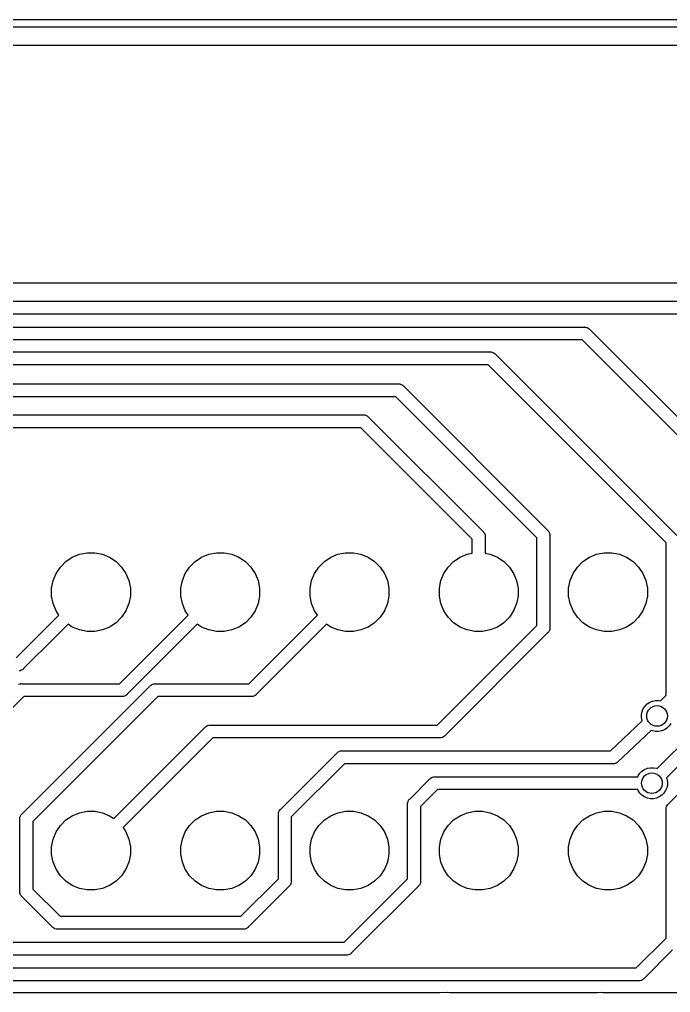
# Model space of a CAD drawing. Extents: x 3.36 to 8.33, y -5.94 to -3.6.
# Drawn here: x 6.825 to 7.321, y -4.341 to -3.599 of the extents above; entities that cross this region are included whole.
import ezdxf

# ---------------------------------------------------------------- set-up
doc = ezdxf.new("R2010")
doc.units = 0
doc.header["$MEASUREMENT"] = 0
doc.layers.add('BLACK', color=7, linetype='CONTINUOUS')

msp = doc.modelspace()

# ---------------------------------------------------------------- linework, layer by layer
at = {"layer": 'BLACK', "linetype": 'CONTINUOUS'}
for p, q in [((3.36629, -3.59941), (8.32663, -3.59941)), ((8.32382, -3.60531), (3.36909, -3.60531)), ((3.38484, -3.61909), (8.30807, -3.61909)), ((7.33757, -3.8002), (4.76283, -3.8002)), ((4.76205, -3.81398), (7.33834, -3.81398)), ((7.33654, -3.82382), (4.76385, -3.82382)), ((4.84079, -3.83366), (7.25566, -3.83366)), ((7.25566, -3.83366), (7.25591, -3.83364)), ((7.25591, -3.83364), (7.25615, -3.83366)), ((7.25615, -3.83366), (7.25615, -3.83366)), ((7.25615, -3.83366), (7.25687, -3.83373)), ((7.25687, -3.83373), (7.2578, -3.83401)), ((7.2578, -3.83401), (7.25865, -3.83447)), ((7.25865, -3.83447), (7.2594, -3.83509)), ((7.2594, -3.83509), (7.25956, -3.83527)), ((7.25956, -3.83527), (7.42457, -4.00029)), ((7.25387, -3.8435), (4.84259, -3.8435)), ((7.41634, -4.00598), (7.25387, -3.8435)), ((4.92021, -3.85267), (7.18412, -3.85267)), ((7.18412, -3.85267), (7.18436, -3.85264)), ((7.18436, -3.85264), (7.1846, -3.85267)), ((7.1846, -3.85267), (7.1846, -3.85267)), ((7.1846, -3.85267), (7.18532, -3.85274)), ((7.18532, -3.85274), (7.18625, -3.85302)), ((7.18625, -3.85302), (7.18711, -3.85348)), ((7.18711, -3.85348), (7.18786, -3.85409)), ((7.18786, -3.85409), (7.18801, -3.85428)), ((7.18801, -3.85428), (7.32614, -3.99241)), ((7.18232, -3.86251), (4.92201, -3.86251)), ((7.31791, -3.9981), (7.18232, -3.86251)), ((5.63016, -3.87697), (7.11393, -3.87697)), ((7.11393, -3.87697), (7.11417, -3.87694)), ((7.11417, -3.87694), (7.11441, -3.87697)), ((7.11441, -3.87697), (7.11441, -3.87697)), ((7.11441, -3.87697), (7.11514, -3.87704)), ((7.11514, -3.87704), (7.11607, -3.87732)), ((7.11607, -3.87732), (7.11692, -3.87778)), ((7.11692, -3.87778), (7.11767, -3.87839)), ((7.11767, -3.87839), (7.11782, -3.87858)), ((7.11782, -3.87858), (7.22772, -3.98848)), ((7.11213, -3.88681), (5.63196, -3.88681)), ((7.21949, -3.99416), (7.11213, -3.88681)), ((6.00024, -3.90059), (7.08736, -3.90059)), ((7.08736, -3.90059), (7.0876, -3.90057)), ((7.0876, -3.90057), (7.08784, -3.90059)), ((7.08784, -3.90059), (7.08785, -3.90059)), ((7.08785, -3.90059), (7.08857, -3.90066)), ((7.08857, -3.90066), (7.0895, -3.90094)), ((7.0895, -3.90094), (7.09035, -3.9014)), ((7.09035, -3.9014), (7.0911, -3.90202)), ((7.0911, -3.90202), (7.09125, -3.9022)), ((7.09125, -3.9022), (7.17855, -3.9895)), ((7.08557, -3.91043), (6.00204, -3.91043)), ((7.17032, -3.99519), (7.08557, -3.91043)), ((7.17855, -3.9895), (7.17874, -3.98965)), ((7.17874, -3.98965), (7.17889, -3.98984)), ((7.17889, -3.98984), (7.17935, -3.9904)), ((7.17935, -3.9904), (7.17974, -3.99112)), ((7.17974, -3.99112), (7.17981, -3.99126)), ((7.17981, -3.99126), (7.18009, -3.99218)), ((7.18009, -3.99218), (7.18016, -3.99291)), ((7.18016, -3.99291), (7.18016, -3.99291)), ((7.18016, -3.99291), (7.18019, -3.99315)), ((7.18019, -3.99315), (7.18016, -3.99339)), ((7.18016, -3.99339), (7.18016, -4.00597)), ((7.21949, -4.06095), (7.21949, -3.99416)), ((7.22772, -3.98848), (7.22791, -3.98863)), ((7.22791, -3.98863), (7.22806, -3.98882)), ((7.22806, -3.98882), (7.22852, -3.98938)), ((7.22852, -3.98938), (7.22885, -3.98999)), ((7.22885, -3.98999), (7.22898, -3.99023)), ((7.22898, -3.99023), (7.22926, -3.99116)), ((7.22926, -3.99116), (7.22933, -3.99188)), ((7.22933, -3.99188), (7.22933, -3.99188)), ((7.22933, -3.99188), (7.22935, -3.99213)), ((7.22935, -3.99213), (7.22933, -3.99237)), ((7.22933, -3.99237), (7.22933, -4.06275)), ((7.17032, -4.00597), (7.17032, -3.99519)), ((7.31791, -4.1141), (7.31791, -3.9981)), ((6.86084, -4.01227), (6.86575, -4.00899)), ((6.86575, -4.00899), (6.87121, -4.00673)), ((6.87121, -4.00673), (6.87701, -4.00557)), ((6.87701, -4.00557), (6.88292, -4.00557)), ((6.88292, -4.00557), (6.88872, -4.00673)), ((6.88872, -4.00673), (6.89417, -4.00899)), ((6.89417, -4.00899), (6.89909, -4.01227)), ((6.95927, -4.01227), (6.96418, -4.00899)), ((6.96418, -4.00899), (6.96964, -4.00673)), ((6.96964, -4.00673), (6.97544, -4.00557)), ((6.97544, -4.00557), (6.98134, -4.00557)), ((6.98134, -4.00557), (6.98714, -4.00673)), ((6.98714, -4.00673), (6.9926, -4.00899)), ((6.9926, -4.00899), (6.99751, -4.01227)), ((7.05769, -4.01227), (7.0626, -4.00899)), ((7.0626, -4.00899), (7.06806, -4.00673)), ((7.06806, -4.00673), (7.07386, -4.00557)), ((7.07386, -4.00557), (7.07977, -4.00557)), ((7.07977, -4.00557), (7.08557, -4.00673)), ((7.08557, -4.00673), (7.09103, -4.00899)), ((7.09103, -4.00899), (7.09594, -4.01227)), ((7.15612, -4.01227), (7.16103, -4.00899)), ((7.16103, -4.00899), (7.16649, -4.00673)), ((7.16649, -4.00673), (7.17032, -4.00597)), ((7.18016, -4.00597), (7.18399, -4.00673)), ((7.18399, -4.00673), (7.18945, -4.00899)), ((7.18945, -4.00899), (7.19436, -4.01227)), ((7.25454, -4.01227), (7.25946, -4.00899)), ((7.25946, -4.00899), (7.26491, -4.00673)), ((7.26491, -4.00673), (7.27071, -4.00557)), ((7.27071, -4.00557), (7.27662, -4.00557)), ((7.27662, -4.00557), (7.28242, -4.00673)), ((7.28242, -4.00673), (7.28788, -4.00899)), ((7.28788, -4.00899), (7.29279, -4.01227)), ((6.85338, -4.02136), (6.85666, -4.01645)), ((6.85666, -4.01645), (6.86084, -4.01227)), ((6.89909, -4.01227), (6.90327, -4.01645)), ((6.90327, -4.01645), (6.90655, -4.02136)), ((6.9518, -4.02136), (6.95509, -4.01645)), ((6.95509, -4.01645), (6.95927, -4.01227)), ((6.99751, -4.01227), (7.00169, -4.01645)), ((7.00169, -4.01645), (7.00498, -4.02136)), ((7.05023, -4.02136), (7.05351, -4.01645)), ((7.05351, -4.01645), (7.05769, -4.01227)), ((7.09594, -4.01227), (7.10012, -4.01645)), ((7.10012, -4.01645), (7.1034, -4.02136)), ((7.14865, -4.02136), (7.15194, -4.01645)), ((7.15194, -4.01645), (7.15612, -4.01227)), ((7.19436, -4.01227), (7.19854, -4.01645)), ((7.19854, -4.01645), (7.20183, -4.02136)), ((7.24708, -4.02136), (7.25036, -4.01645)), ((7.25036, -4.01645), (7.25454, -4.01227)), ((7.29279, -4.01227), (7.29697, -4.01645)), ((7.29697, -4.01645), (7.30025, -4.02136)), ((6.85112, -4.02682), (6.85338, -4.02136)), ((6.90655, -4.02136), (6.90881, -4.02682)), ((6.94954, -4.02682), (6.9518, -4.02136)), ((7.00498, -4.02136), (7.00724, -4.02682)), ((7.04797, -4.02682), (7.05023, -4.02136)), ((7.1034, -4.02136), (7.10566, -4.02682)), ((7.14639, -4.02682), (7.14865, -4.02136)), ((7.20183, -4.02136), (7.20409, -4.02682)), ((7.24482, -4.02682), (7.24708, -4.02136)), ((7.30025, -4.02136), (7.30251, -4.02682)), ((6.84996, -4.03262), (6.85112, -4.02682)), ((6.90881, -4.02682), (6.90996, -4.03262)), ((6.94839, -4.03262), (6.94954, -4.02682)), ((7.00724, -4.02682), (7.00839, -4.03262)), ((7.04681, -4.03262), (7.04797, -4.02682)), ((7.10566, -4.02682), (7.10681, -4.03262)), ((7.14524, -4.03262), (7.14639, -4.02682)), ((7.20409, -4.02682), (7.20524, -4.03262)), ((7.24367, -4.03262), (7.24482, -4.02682)), ((7.30251, -4.02682), (7.30367, -4.03262)), ((6.84996, -4.03853), (6.84996, -4.03262)), ((6.85112, -4.04433), (6.84996, -4.03853)), ((6.90996, -4.03853), (6.90881, -4.04433)), ((6.90996, -4.03262), (6.90996, -4.03853)), ((6.94839, -4.03853), (6.94839, -4.03262)), ((6.94954, -4.04433), (6.94839, -4.03853)), ((7.00839, -4.03853), (7.00724, -4.04433)), ((7.00839, -4.03262), (7.00839, -4.03853)), ((7.04681, -4.03853), (7.04681, -4.03262)), ((7.04797, -4.04433), (7.04681, -4.03853)), ((7.10681, -4.03853), (7.10566, -4.04433)), ((7.10681, -4.03262), (7.10681, -4.03853)), ((7.14524, -4.03853), (7.14524, -4.03262)), ((7.14639, -4.04433), (7.14524, -4.03853)), ((7.20524, -4.03853), (7.20409, -4.04433)), ((7.20524, -4.03262), (7.20524, -4.03853)), ((7.24367, -4.03853), (7.24367, -4.03262)), ((7.24482, -4.04433), (7.24367, -4.03853)), ((7.30367, -4.03853), (7.30251, -4.04433)), ((7.30367, -4.03262), (7.30367, -4.03853)), ((6.85338, -4.04979), (6.85112, -4.04433)), ((6.90881, -4.04433), (6.90655, -4.04979)), ((6.9518, -4.04979), (6.94954, -4.04433)), ((7.00724, -4.04433), (7.00498, -4.04979)), ((7.05023, -4.04979), (7.04797, -4.04433)), ((7.10566, -4.04433), (7.1034, -4.04979)), ((7.14865, -4.04979), (7.14639, -4.04433)), ((7.20409, -4.04433), (7.20183, -4.04979)), ((7.24708, -4.04979), (7.24482, -4.04433)), ((7.30251, -4.04433), (7.30025, -4.04979)), ((6.84666, -4.06192), (6.85555, -4.05303)), ((6.85555, -4.05303), (6.85338, -4.04979)), ((6.90169, -4.10531), (6.95397, -4.05303)), ((6.90655, -4.04979), (6.90327, -4.0547)), ((6.95397, -4.05303), (6.9518, -4.04979)), ((7.00498, -4.04979), (7.00169, -4.0547)), ((7.04351, -4.06192), (7.0524, -4.05303)), ((7.0524, -4.05303), (7.05023, -4.04979)), ((7.1034, -4.04979), (7.10012, -4.0547)), ((7.15194, -4.0547), (7.14865, -4.04979)), ((7.20183, -4.04979), (7.19854, -4.0547)), ((7.25036, -4.0547), (7.24708, -4.04979)), ((7.30025, -4.04979), (7.29697, -4.0547)), ((6.86251, -4.05999), (6.85362, -4.06888)), ((6.86575, -4.06216), (6.86251, -4.05999)), ((6.89909, -4.05888), (6.89417, -4.06216)), ((6.90327, -4.0547), (6.89909, -4.05888)), ((6.96093, -4.05999), (6.90738, -4.11355)), ((6.96418, -4.06216), (6.96093, -4.05999)), ((6.99751, -4.05888), (6.9926, -4.06216)), ((7.00169, -4.0547), (6.99751, -4.05888)), ((7.05936, -4.05999), (7.05047, -4.06888)), ((7.0626, -4.06216), (7.05936, -4.05999)), ((7.09594, -4.05888), (7.09103, -4.06216)), ((7.10012, -4.0547), (7.09594, -4.05888)), ((7.14363, -4.13681), (7.21949, -4.06095)), ((7.15612, -4.05888), (7.15194, -4.0547)), ((7.16103, -4.06216), (7.15612, -4.05888)), ((7.19436, -4.05888), (7.18945, -4.06216)), ((7.19854, -4.0547), (7.19436, -4.05888)), ((7.25454, -4.05888), (7.25036, -4.0547)), ((7.25946, -4.06216), (7.25454, -4.05888)), ((7.29279, -4.05888), (7.28788, -4.06216)), ((7.29697, -4.0547), (7.29279, -4.05888)), ((6.82295, -4.08563), (6.84666, -4.06192)), ((6.84666, -4.06192), (6.84666, -4.06192)), ((6.87121, -4.06442), (6.86575, -4.06216)), ((6.87701, -4.06557), (6.87121, -4.06442)), ((6.88292, -4.06557), (6.87701, -4.06557)), ((6.88872, -4.06442), (6.88292, -4.06557)), ((6.89417, -4.06216), (6.88872, -4.06442)), ((6.96964, -4.06442), (6.96418, -4.06216)), ((6.97544, -4.06557), (6.96964, -4.06442)), ((6.98134, -4.06557), (6.97544, -4.06557)), ((6.98714, -4.06442), (6.98134, -4.06557)), ((6.9926, -4.06216), (6.98714, -4.06442)), ((7.00012, -4.10531), (7.04351, -4.06192)), ((7.04351, -4.06192), (7.04351, -4.06192)), ((7.06806, -4.06442), (7.0626, -4.06216)), ((7.07386, -4.06557), (7.06806, -4.06442)), ((7.07977, -4.06557), (7.07386, -4.06557)), ((7.08557, -4.06442), (7.07977, -4.06557)), ((7.09103, -4.06216), (7.08557, -4.06442)), ((7.22772, -4.06664), (7.14932, -4.14504)), ((7.16649, -4.06442), (7.16103, -4.06216)), ((7.17229, -4.06557), (7.16649, -4.06442)), ((7.17819, -4.06557), (7.17229, -4.06557)), ((7.18399, -4.06442), (7.17819, -4.06557)), ((7.18945, -4.06216), (7.18399, -4.06442)), ((7.22791, -4.06649), (7.22772, -4.06664)), ((7.22806, -4.0663), (7.22791, -4.06649)), ((7.22852, -4.06574), (7.22806, -4.0663)), ((7.22806, -4.0663), (7.22806, -4.0663)), ((7.22898, -4.06488), (7.22852, -4.06574)), ((7.22903, -4.06472), (7.22898, -4.06488)), ((7.22926, -4.06396), (7.22903, -4.06472)), ((7.22933, -4.06323), (7.22926, -4.06396)), ((7.22933, -4.06275), (7.22935, -4.06299)), ((7.22935, -4.06299), (7.22933, -4.06323)), ((7.22933, -4.06323), (7.22933, -4.06323)), ((7.26491, -4.06442), (7.25946, -4.06216)), ((7.27071, -4.06557), (7.26491, -4.06442)), ((7.27662, -4.06557), (7.27071, -4.06557)), ((7.28242, -4.06442), (7.27662, -4.06557)), ((7.28788, -4.06216), (7.28242, -4.06442)), ((7.31121, -4.17002), (7.41634, -4.06489)), ((6.85362, -4.06888), (6.82864, -4.09386)), ((6.85362, -4.06888), (6.85362, -4.06888)), ((7.05047, -4.06888), (7.0058, -4.11355)), ((7.05047, -4.06888), (7.05047, -4.06888)), ((7.42457, -4.07058), (7.31816, -4.17698)), ((6.82595, -4.0954), (6.82523, -4.09547)), ((6.82688, -4.09512), (6.82595, -4.0954)), ((6.82774, -4.09466), (6.82688, -4.09512)), ((6.82848, -4.09405), (6.82774, -4.09466)), ((6.82864, -4.09386), (6.82848, -4.09405)), ((6.82488, -4.10567), (6.82581, -4.10539)), ((6.82581, -4.10539), (6.82653, -4.10531)), ((6.82653, -4.10531), (6.82677, -4.10529)), ((6.82653, -4.10531), (6.82653, -4.10531)), ((6.82677, -4.10529), (6.82701, -4.10531)), ((6.82701, -4.10531), (6.90169, -4.10531)), ((6.9263, -4.10599), (6.92689, -4.10567)), ((6.92689, -4.10567), (6.92782, -4.10539)), ((6.92782, -4.10539), (6.92854, -4.10531)), ((6.92854, -4.10531), (6.92878, -4.10529)), ((6.92854, -4.10531), (6.92854, -4.10531)), ((6.92878, -4.10529), (6.92903, -4.10531)), ((6.92903, -4.10531), (7.00012, -4.10531)), ((6.8274, -4.20466), (6.92513, -4.10693)), ((6.92513, -4.10693), (6.92529, -4.10674)), ((6.92529, -4.10674), (6.92547, -4.10659)), ((6.92547, -4.10659), (6.92604, -4.10612)), ((6.92547, -4.10659), (6.92547, -4.10659)), ((6.92604, -4.10612), (6.9263, -4.10599)), ((6.82881, -4.11516), (6.7372, -4.20676)), ((6.90349, -4.11516), (6.82881, -4.11516)), ((6.93082, -4.11516), (6.83563, -4.21035)), ((6.90373, -4.11518), (6.90349, -4.11516)), ((6.90397, -4.11516), (6.90373, -4.11518)), ((6.90469, -4.11509), (6.90397, -4.11516)), ((6.90397, -4.11516), (6.90397, -4.11516)), ((6.90562, -4.1148), (6.90469, -4.11509)), ((6.90648, -4.11435), (6.90562, -4.1148)), ((6.90722, -4.11373), (6.90648, -4.11435)), ((6.90738, -4.11355), (6.90722, -4.11373)), ((7.00191, -4.11516), (6.93082, -4.11516)), ((7.00215, -4.11518), (7.00191, -4.11516)), ((7.00239, -4.11516), (7.00215, -4.11518)), ((7.0024, -4.11516), (7.00239, -4.11516)), ((7.00312, -4.11509), (7.0024, -4.11516)), ((7.00405, -4.1148), (7.00312, -4.11509)), ((7.0049, -4.11435), (7.00405, -4.1148)), ((7.00565, -4.11373), (7.0049, -4.11435)), ((7.0058, -4.11355), (7.00565, -4.11373)), ((7.30349, -4.12075), (7.30543, -4.11945)), ((7.30543, -4.11945), (7.30758, -4.11856)), ((7.30758, -4.11856), (7.30986, -4.11811)), ((7.30986, -4.11811), (7.31219, -4.11811)), ((7.31219, -4.11811), (7.31362, -4.1184)), ((7.31362, -4.1184), (7.31791, -4.1141)), ((7.31953, -4.19714), (7.39891, -4.11775)), ((7.29921, -4.12876), (7.29967, -4.12648)), ((7.29967, -4.12648), (7.30056, -4.12433)), ((7.30056, -4.12433), (7.30185, -4.12239)), ((7.30185, -4.12239), (7.30349, -4.12075)), ((7.27561, -4.1565), (7.29981, -4.13372)), ((7.29921, -4.13108), (7.29921, -4.12876)), ((7.29967, -4.13337), (7.29921, -4.13108)), ((7.29981, -4.13372), (7.29967, -4.13337)), ((7.32149, -4.13552), (7.3202, -4.13745)), ((6.89742, -4.20801), (6.96701, -4.13842)), ((6.96701, -4.13842), (6.96716, -4.13824)), ((6.96716, -4.13824), (6.96735, -4.13808)), ((6.96735, -4.13808), (6.96791, -4.13762)), ((6.96735, -4.13808), (6.96735, -4.13808)), ((6.96791, -4.13762), (6.96877, -4.13716)), ((6.96791, -4.13762), (6.96791, -4.13762)), ((6.96791, -4.13762), (6.96791, -4.13762)), ((6.96877, -4.13716), (6.96969, -4.13688)), ((6.96969, -4.13688), (6.97042, -4.13681)), ((6.97042, -4.13681), (6.97066, -4.13679)), ((6.97042, -4.13681), (6.97042, -4.13681)), ((6.97066, -4.13679), (6.9709, -4.13681)), ((6.9709, -4.13681), (7.14363, -4.13681)), ((7.30658, -4.14086), (7.28116, -4.16478)), ((7.30758, -4.14128), (7.30658, -4.14086)), ((7.30986, -4.14173), (7.30758, -4.14128)), ((7.31219, -4.14173), (7.30986, -4.14173)), ((7.31447, -4.14128), (7.31219, -4.14173)), ((7.31662, -4.14039), (7.31447, -4.14128)), ((7.31855, -4.1391), (7.31662, -4.14039)), ((7.3202, -4.13745), (7.31855, -4.1391)), ((6.9727, -4.14665), (6.90438, -4.21497)), ((7.14543, -4.14665), (6.9727, -4.14665)), ((7.14567, -4.14668), (7.14543, -4.14665)), ((7.14591, -4.14665), (7.14567, -4.14668)), ((7.14663, -4.14658), (7.14591, -4.14665)), ((7.14591, -4.14665), (7.14591, -4.14665)), ((7.14756, -4.1463), (7.14663, -4.14658)), ((7.14842, -4.14584), (7.14756, -4.1463)), ((7.14917, -4.14523), (7.14842, -4.14584)), ((7.14932, -4.14504), (7.14917, -4.14523)), ((7.06737, -4.15792), (7.06775, -4.15761)), ((7.06775, -4.15761), (7.06812, -4.15731)), ((7.06812, -4.15731), (7.06897, -4.15685)), ((7.06897, -4.15685), (7.06909, -4.15681)), ((7.06909, -4.15681), (7.0699, -4.15657)), ((7.0699, -4.15657), (7.07062, -4.1565)), ((7.07062, -4.1565), (7.07063, -4.1565)), ((7.07063, -4.1565), (7.07087, -4.15647)), ((7.07087, -4.15647), (7.07111, -4.1565)), ((7.07111, -4.1565), (7.27561, -4.1565)), ((7.02425, -4.20107), (7.06722, -4.15811)), ((7.06722, -4.15811), (7.06737, -4.15792)), ((7.28076, -4.16517), (7.28062, -4.16527)), ((7.28081, -4.16512), (7.28076, -4.16517)), ((7.28106, -4.16491), (7.28081, -4.16512)), ((7.28116, -4.16478), (7.28106, -4.16491)), ((7.0729, -4.16634), (7.03248, -4.20676)), ((7.27724, -4.16634), (7.0729, -4.16634)), ((7.27741, -4.16636), (7.27724, -4.16634)), ((7.27773, -4.16634), (7.27741, -4.16636)), ((7.2778, -4.16634), (7.27773, -4.16634)), ((7.27797, -4.16632), (7.2778, -4.16634)), ((7.27838, -4.16629), (7.27797, -4.16632)), ((7.27845, -4.16627), (7.27838, -4.16629)), ((7.27852, -4.16627), (7.27845, -4.16627)), ((7.27892, -4.16615), (7.27852, -4.16627)), ((7.27931, -4.16604), (7.27892, -4.16615)), ((7.27938, -4.16601), (7.27931, -4.16604)), ((7.27945, -4.16599), (7.27938, -4.16601)), ((7.27981, -4.16579), (7.27945, -4.16599)), ((7.28018, -4.16561), (7.27981, -4.16579)), ((7.28024, -4.16556), (7.28018, -4.16561)), ((7.28031, -4.16553), (7.28024, -4.16556)), ((7.28062, -4.16527), (7.28031, -4.16553)), ((7.29791, -4.17357), (7.29956, -4.17193)), ((7.29956, -4.17193), (7.30149, -4.17064)), ((7.30149, -4.17064), (7.30364, -4.16975)), ((7.30364, -4.16975), (7.30592, -4.16929)), ((7.30592, -4.16929), (7.30825, -4.16929)), ((7.30825, -4.16929), (7.31053, -4.16975)), ((7.31053, -4.16975), (7.31121, -4.17002)), ((7.12268, -4.1932), (7.13808, -4.17779)), ((7.13808, -4.17779), (7.13824, -4.17761)), ((7.13824, -4.17761), (7.13842, -4.17745)), ((7.13842, -4.17745), (7.13898, -4.17699)), ((7.13842, -4.17745), (7.13842, -4.17745)), ((7.13898, -4.17699), (7.13984, -4.17653)), ((7.13898, -4.17699), (7.13898, -4.17699)), ((7.13898, -4.17699), (7.13898, -4.17699)), ((7.13984, -4.17653), (7.14077, -4.17625)), ((7.14077, -4.17625), (7.14149, -4.17618)), ((7.14149, -4.17618), (7.14173, -4.17616)), ((7.14149, -4.17618), (7.14149, -4.17618)), ((7.14173, -4.17616), (7.14197, -4.17618)), ((7.14197, -4.17618), (7.29634, -4.17618)), ((7.29634, -4.17618), (7.29662, -4.17551)), ((7.29662, -4.17551), (7.29791, -4.17357)), ((7.31816, -4.17698), (7.31844, -4.17766)), ((7.31844, -4.17766), (7.3189, -4.17994)), ((7.3189, -4.17994), (7.3189, -4.18227)), ((7.14377, -4.18602), (7.13091, -4.19889)), ((7.29634, -4.18602), (7.14377, -4.18602)), ((7.29662, -4.1867), (7.29634, -4.18602)), ((7.29791, -4.18863), (7.29662, -4.1867)), ((7.31755, -4.1867), (7.31626, -4.18863)), ((7.31844, -4.18455), (7.31755, -4.1867)), ((7.3189, -4.18227), (7.31844, -4.18455)), ((7.12142, -4.19496), (7.12187, -4.1941)), ((7.12187, -4.1941), (7.12249, -4.19335)), ((7.12249, -4.19335), (7.12268, -4.1932)), ((7.29956, -4.19028), (7.29791, -4.18863)), ((7.30149, -4.19157), (7.29956, -4.19028)), ((7.30364, -4.19246), (7.30149, -4.19157)), ((7.30592, -4.19291), (7.30364, -4.19246)), ((7.30825, -4.19291), (7.30592, -4.19291)), ((7.31053, -4.19246), (7.30825, -4.19291)), ((7.31268, -4.19157), (7.31053, -4.19246)), ((7.31462, -4.19028), (7.31268, -4.19157)), ((7.31626, -4.18863), (7.31462, -4.19028)), ((7.02299, -4.20283), (7.02345, -4.20198)), ((7.02345, -4.20198), (7.02406, -4.20123)), ((7.02406, -4.20123), (7.02425, -4.20107)), ((7.12104, -4.19685), (7.12106, -4.19661)), ((7.12106, -4.19709), (7.12104, -4.19685)), ((7.12106, -4.19661), (7.12113, -4.19589)), ((7.12106, -4.19661), (7.12106, -4.19661)), ((7.12106, -4.25387), (7.12106, -4.19709)), ((7.12113, -4.19589), (7.12142, -4.19496)), ((7.13091, -4.19889), (7.13091, -4.25566)), ((7.31789, -4.20079), (7.31791, -4.20055)), ((7.31791, -4.20103), (7.31789, -4.20079)), ((7.31791, -4.20055), (7.31798, -4.19982)), ((7.31791, -4.20055), (7.31791, -4.20055)), ((7.31791, -4.26354), (7.31791, -4.20103)), ((7.31798, -4.19982), (7.31827, -4.1989)), ((7.31827, -4.1989), (7.31872, -4.19804)), ((7.31872, -4.19804), (7.31934, -4.19729)), ((7.31934, -4.19729), (7.31953, -4.19714)), ((6.82576, -4.20831), (6.82586, -4.20735)), ((6.82579, -4.20855), (6.82576, -4.20831)), ((6.82579, -4.26354), (6.82579, -4.20855)), ((6.82586, -4.20735), (6.82614, -4.20642)), ((6.82614, -4.20642), (6.8266, -4.20556)), ((6.8266, -4.20556), (6.82706, -4.205)), ((6.82706, -4.205), (6.82721, -4.20481)), ((6.82706, -4.205), (6.82706, -4.205)), ((6.82721, -4.20481), (6.8274, -4.20466)), ((6.85666, -4.2133), (6.86084, -4.20912)), ((6.86084, -4.20912), (6.86575, -4.20584)), ((6.86575, -4.20584), (6.87121, -4.20358)), ((6.87121, -4.20358), (6.87701, -4.20243)), ((6.87701, -4.20243), (6.88292, -4.20243)), ((6.88292, -4.20243), (6.88872, -4.20358)), ((6.88872, -4.20358), (6.89417, -4.20584)), ((6.89417, -4.20584), (6.89742, -4.20801)), ((6.95509, -4.2133), (6.95927, -4.20912)), ((6.95927, -4.20912), (6.96418, -4.20584)), ((6.96418, -4.20584), (6.96964, -4.20358)), ((6.96964, -4.20358), (6.97544, -4.20243)), ((6.97544, -4.20243), (6.98134, -4.20243)), ((6.98134, -4.20243), (6.98714, -4.20358)), ((6.98714, -4.20358), (6.9926, -4.20584)), ((6.9926, -4.20584), (6.99751, -4.20912)), ((6.99751, -4.20912), (7.00169, -4.2133)), ((7.02261, -4.20472), (7.02264, -4.20448)), ((7.02264, -4.20497), (7.02261, -4.20472)), ((7.02264, -4.20448), (7.02271, -4.20376)), ((7.02264, -4.20448), (7.02264, -4.20448)), ((7.02264, -4.25387), (7.02264, -4.20497)), ((7.02271, -4.20376), (7.02299, -4.20283)), ((7.03248, -4.20676), (7.03248, -4.25566)), ((7.05351, -4.2133), (7.05769, -4.20912)), ((7.05769, -4.20912), (7.0626, -4.20584)), ((7.0626, -4.20584), (7.06806, -4.20358)), ((7.06806, -4.20358), (7.07386, -4.20243)), ((7.07386, -4.20243), (7.07977, -4.20243)), ((7.07977, -4.20243), (7.08557, -4.20358)), ((7.08557, -4.20358), (7.09103, -4.20584)), ((7.09103, -4.20584), (7.09594, -4.20912)), ((7.09594, -4.20912), (7.10012, -4.2133)), ((7.15194, -4.2133), (7.15612, -4.20912)), ((7.15612, -4.20912), (7.16103, -4.20584)), ((7.16103, -4.20584), (7.16649, -4.20358)), ((7.16649, -4.20358), (7.17229, -4.20243)), ((7.17229, -4.20243), (7.17819, -4.20243)), ((7.17819, -4.20243), (7.18399, -4.20358)), ((7.18399, -4.20358), (7.18945, -4.20584)), ((7.18945, -4.20584), (7.19436, -4.20912)), ((7.19436, -4.20912), (7.19854, -4.2133)), ((7.25036, -4.2133), (7.25454, -4.20912)), ((7.25454, -4.20912), (7.25946, -4.20584)), ((7.25946, -4.20584), (7.26491, -4.20358)), ((7.26491, -4.20358), (7.27071, -4.20243)), ((7.27071, -4.20243), (7.27662, -4.20243)), ((7.27662, -4.20243), (7.28242, -4.20358)), ((7.28242, -4.20358), (7.28788, -4.20584)), ((7.28788, -4.20584), (7.29279, -4.20912)), ((7.29279, -4.20912), (7.29697, -4.2133)), ((6.83563, -4.21035), (6.83563, -4.26174)), ((6.85338, -4.21821), (6.85666, -4.2133)), ((6.90438, -4.21497), (6.90655, -4.21821)), ((6.9518, -4.21821), (6.95509, -4.2133)), ((7.00169, -4.2133), (7.00498, -4.21821)), ((7.05023, -4.21821), (7.05351, -4.2133)), ((7.10012, -4.2133), (7.1034, -4.21821)), ((7.14865, -4.21821), (7.15194, -4.2133)), ((7.19854, -4.2133), (7.20183, -4.21821)), ((7.24708, -4.21821), (7.25036, -4.2133)), ((7.29697, -4.2133), (7.30025, -4.21821)), ((6.84996, -4.22947), (6.85112, -4.22367)), ((6.85112, -4.22367), (6.85338, -4.21821)), ((6.90655, -4.21821), (6.90881, -4.22367)), ((6.90881, -4.22367), (6.90996, -4.22947)), ((6.94839, -4.22947), (6.94954, -4.22367)), ((6.94954, -4.22367), (6.9518, -4.21821)), ((7.00498, -4.21821), (7.00724, -4.22367)), ((7.00724, -4.22367), (7.00839, -4.22947)), ((7.04681, -4.22947), (7.04797, -4.22367)), ((7.04797, -4.22367), (7.05023, -4.21821)), ((7.1034, -4.21821), (7.10566, -4.22367)), ((7.10566, -4.22367), (7.10681, -4.22947)), ((7.14524, -4.22947), (7.14639, -4.22367)), ((7.14639, -4.22367), (7.14865, -4.21821)), ((7.20183, -4.21821), (7.20409, -4.22367)), ((7.20409, -4.22367), (7.20524, -4.22947)), ((7.24367, -4.22947), (7.24482, -4.22367)), ((7.24482, -4.22367), (7.24708, -4.21821)), ((7.30025, -4.21821), (7.30251, -4.22367)), ((7.30251, -4.22367), (7.30367, -4.22947)), ((6.84996, -4.23538), (6.84996, -4.22947)), ((6.90996, -4.22947), (6.90996, -4.23538)), ((6.94839, -4.23538), (6.94839, -4.22947)), ((7.00839, -4.22947), (7.00839, -4.23538)), ((7.04681, -4.23538), (7.04681, -4.22947)), ((7.10681, -4.22947), (7.10681, -4.23538)), ((7.14524, -4.23538), (7.14524, -4.22947)), ((7.20524, -4.22947), (7.20524, -4.23538)), ((7.24367, -4.23538), (7.24367, -4.22947)), ((7.30367, -4.22947), (7.30367, -4.23538)), ((6.85112, -4.24118), (6.84996, -4.23538)), ((6.90996, -4.23538), (6.90881, -4.24118)), ((6.94954, -4.24118), (6.94839, -4.23538)), ((7.00839, -4.23538), (7.00724, -4.24118)), ((7.04797, -4.24118), (7.04681, -4.23538)), ((7.10681, -4.23538), (7.10566, -4.24118)), ((7.14639, -4.24118), (7.14524, -4.23538)), ((7.20524, -4.23538), (7.20409, -4.24118)), ((7.24482, -4.24118), (7.24367, -4.23538)), ((7.30367, -4.23538), (7.30251, -4.24118)), ((6.85338, -4.24664), (6.85112, -4.24118)), ((6.85666, -4.25155), (6.85338, -4.24664)), ((6.90655, -4.24664), (6.90327, -4.25155)), ((6.90881, -4.24118), (6.90655, -4.24664)), ((6.9518, -4.24664), (6.94954, -4.24118)), ((6.95509, -4.25155), (6.9518, -4.24664)), ((7.00498, -4.24664), (7.00169, -4.25155)), ((7.00724, -4.24118), (7.00498, -4.24664)), ((7.05023, -4.24664), (7.04797, -4.24118)), ((7.05351, -4.25155), (7.05023, -4.24664)), ((7.1034, -4.24664), (7.10012, -4.25155)), ((7.10566, -4.24118), (7.1034, -4.24664)), ((7.14865, -4.24664), (7.14639, -4.24118)), ((7.15194, -4.25155), (7.14865, -4.24664)), ((7.20183, -4.24664), (7.19854, -4.25155)), ((7.20409, -4.24118), (7.20183, -4.24664)), ((7.24708, -4.24664), (7.24482, -4.24118)), ((7.25036, -4.25155), (7.24708, -4.24664)), ((7.30025, -4.24664), (7.29697, -4.25155)), ((7.30251, -4.24118), (7.30025, -4.24664)), ((6.86084, -4.25573), (6.85666, -4.25155)), ((6.90327, -4.25155), (6.89909, -4.25573)), ((6.95927, -4.25573), (6.95509, -4.25155)), ((6.99402, -4.28248), (7.02264, -4.25387)), ((7.00169, -4.25155), (6.99751, -4.25573)), ((7.05769, -4.25573), (7.05351, -4.25155)), ((7.07276, -4.30217), (7.12106, -4.25387)), ((7.10012, -4.25155), (7.09594, -4.25573)), ((7.15612, -4.25573), (7.15194, -4.25155)), ((7.19854, -4.25155), (7.19436, -4.25573)), ((7.25454, -4.25573), (7.25036, -4.25155)), ((7.29697, -4.25155), (7.29279, -4.25573)), ((6.86575, -4.25901), (6.86084, -4.25573)), ((6.87121, -4.26127), (6.86575, -4.25901)), ((6.87701, -4.26243), (6.87121, -4.26127)), ((6.88872, -4.26127), (6.88292, -4.26243)), ((6.89417, -4.25901), (6.88872, -4.26127)), ((6.89909, -4.25573), (6.89417, -4.25901)), ((6.96418, -4.25901), (6.95927, -4.25573)), ((6.96964, -4.26127), (6.96418, -4.25901)), ((6.97544, -4.26243), (6.96964, -4.26127)), ((6.98714, -4.26127), (6.98134, -4.26243)), ((6.9926, -4.25901), (6.98714, -4.26127)), ((6.99751, -4.25573), (6.9926, -4.25901)), ((7.03087, -4.25956), (6.99971, -4.29071)), ((7.03106, -4.2594), (7.03087, -4.25956)), ((7.03121, -4.25921), (7.03106, -4.2594)), ((7.03167, -4.25865), (7.03121, -4.25921)), ((7.03213, -4.2578), (7.03167, -4.25865)), ((7.03241, -4.25687), (7.03213, -4.2578)), ((7.03213, -4.2578), (7.03213, -4.2578)), ((7.03248, -4.25615), (7.03241, -4.25687)), ((7.03248, -4.25566), (7.0325, -4.25591)), ((7.0325, -4.25591), (7.03248, -4.25615)), ((7.03248, -4.25615), (7.03248, -4.25615)), ((7.0626, -4.25901), (7.05769, -4.25573)), ((7.06806, -4.26127), (7.0626, -4.25901)), ((7.07386, -4.26243), (7.06806, -4.26127)), ((7.12929, -4.25956), (7.07845, -4.3104)), ((7.08557, -4.26127), (7.07977, -4.26243)), ((7.09103, -4.25901), (7.08557, -4.26127)), ((7.09594, -4.25573), (7.09103, -4.25901)), ((7.12948, -4.2594), (7.12929, -4.25956)), ((7.12963, -4.25921), (7.12948, -4.2594)), ((7.1301, -4.25865), (7.12963, -4.25921)), ((7.12963, -4.25921), (7.12963, -4.25921)), ((7.13055, -4.2578), (7.1301, -4.25865)), ((7.13083, -4.25687), (7.13055, -4.2578)), ((7.13055, -4.2578), (7.13055, -4.2578)), ((7.13091, -4.25615), (7.13083, -4.25687)), ((7.13091, -4.25566), (7.13093, -4.25591)), ((7.13093, -4.25591), (7.13091, -4.25615)), ((7.13091, -4.25615), (7.13091, -4.25615)), ((7.16103, -4.25901), (7.15612, -4.25573)), ((7.16649, -4.26127), (7.16103, -4.25901)), ((7.17229, -4.26243), (7.16649, -4.26127)), ((7.18399, -4.26127), (7.17819, -4.26243)), ((7.18945, -4.25901), (7.18399, -4.26127)), ((7.19436, -4.25573), (7.18945, -4.25901)), ((7.25946, -4.25901), (7.25454, -4.25573)), ((7.26491, -4.26127), (7.25946, -4.25901)), ((7.27071, -4.26243), (7.26491, -4.26127)), ((7.28242, -4.26127), (7.27662, -4.26243)), ((7.28788, -4.25901), (7.28242, -4.26127)), ((7.29279, -4.25573), (7.28788, -4.25901)), ((6.82576, -4.26378), (6.82579, -4.26354)), ((6.82579, -4.26402), (6.82576, -4.26378)), ((6.82586, -4.26474), (6.82579, -4.26402)), ((6.82579, -4.26402), (6.82579, -4.26402)), ((6.82614, -4.26567), (6.82586, -4.26474)), ((6.8266, -4.26653), (6.82614, -4.26567)), ((6.82721, -4.26728), (6.8266, -4.26653)), ((6.8274, -4.26743), (6.82721, -4.26728)), ((6.85068, -4.29071), (6.8274, -4.26743)), ((6.83563, -4.26174), (6.85637, -4.28248)), ((6.88292, -4.26243), (6.87701, -4.26243)), ((6.98134, -4.26243), (6.97544, -4.26243)), ((7.07977, -4.26243), (7.07386, -4.26243)), ((7.17819, -4.26243), (7.17229, -4.26243)), ((7.27662, -4.26243), (7.27071, -4.26243)), ((7.31791, -4.26599), (7.31791, -4.26354)), ((7.31791, -4.26354), (7.31791, -4.26354)), ((7.31791, -4.29914), (7.31791, -4.26599)), ((7.31791, -4.26599), (7.31791, -4.26599)), ((6.85637, -4.28248), (6.99402, -4.28248)), ((6.85083, -4.2909), (6.85068, -4.29071)), ((6.85102, -4.29105), (6.85083, -4.2909)), ((6.85158, -4.29151), (6.85102, -4.29105)), ((6.85102, -4.29105), (6.85102, -4.29105)), ((6.99956, -4.2909), (6.99881, -4.29151)), ((6.99971, -4.29071), (6.99956, -4.2909)), ((6.85214, -4.29181), (6.85158, -4.29151)), ((6.85244, -4.29197), (6.85214, -4.29181)), ((6.85337, -4.29225), (6.85244, -4.29197)), ((6.85409, -4.29232), (6.85337, -4.29225)), ((6.85433, -4.29235), (6.85409, -4.29232)), ((6.85409, -4.29232), (6.85409, -4.29232)), ((6.85457, -4.29232), (6.85433, -4.29235)), ((6.99582, -4.29232), (6.85457, -4.29232)), ((6.99606, -4.29235), (6.99582, -4.29232)), ((6.9963, -4.29232), (6.99606, -4.29235)), ((6.99703, -4.29225), (6.9963, -4.29232)), ((6.9963, -4.29232), (6.9963, -4.29232)), ((6.99796, -4.29197), (6.99703, -4.29225)), ((6.99881, -4.29151), (6.99796, -4.29197)), ((6.7855, -4.30217), (7.07276, -4.30217)), ((7.29521, -4.32185), (7.31791, -4.29914)), ((7.07456, -4.31201), (6.78371, -4.31201)), ((7.0748, -4.31203), (7.07456, -4.31201)), ((7.07504, -4.31201), (7.0748, -4.31203)), ((7.07577, -4.31194), (7.07504, -4.31201)), ((7.07504, -4.31201), (7.07504, -4.31201)), ((7.0767, -4.31166), (7.07577, -4.31194)), ((7.07755, -4.3112), (7.0767, -4.31166)), ((7.0783, -4.31058), (7.07755, -4.3112)), ((7.07845, -4.3104), (7.0783, -4.31058)), ((7.32283, -4.30814), (7.30089, -4.33008)), ((6.69875, -4.32185), (7.29521, -4.32185)), ((7.297, -4.33169), (6.69721, -4.33169)), ((7.29724, -4.33172), (7.297, -4.33169)), ((7.29749, -4.33169), (7.29724, -4.33172)), ((7.29821, -4.33162), (7.29749, -4.33169)), ((7.29749, -4.33169), (7.29749, -4.33169)), ((7.29914, -4.33134), (7.29821, -4.33162)), ((7.29999, -4.33088), (7.29914, -4.33134)), ((7.30074, -4.33027), (7.29999, -4.33088)), ((7.30089, -4.33008), (7.30074, -4.33027)), ((6.79721, -4.34055), (7.1457, -4.34055)), ((7.1457, -4.34055), (7.14764, -4.34036)), ((7.14764, -4.34036), (7.14961, -4.34055)), ((7.14961, -4.34055), (7.14964, -4.34055)), ((7.14964, -4.34055), (7.15157, -4.34036)), ((7.15157, -4.34036), (7.15351, -4.34055)), ((7.15351, -4.34055), (7.26578, -4.34055)), ((7.26578, -4.34055), (7.26772, -4.34036)), ((7.26772, -4.34036), (7.26965, -4.34055)), ((7.26965, -4.34055), (7.3524, -4.34055))]:
    msp.add_line(p, q, dxfattribs=at)
at = {"layer": 'BLACK'}
for centre in [(7.31102, -4.12992), (7.30709, -4.1811)]:
    msp.add_circle(centre, 0.00787, dxfattribs=at)

doc.saveas('drawing.dxf')
